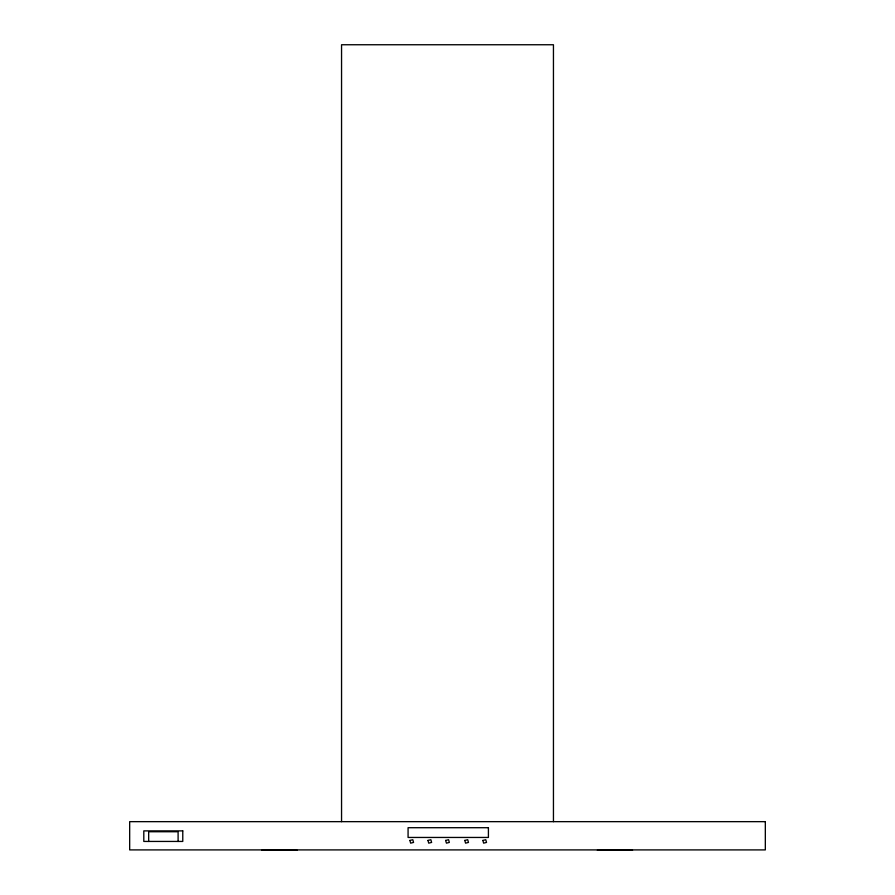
<?xml version="1.0" encoding="UTF-8"?>
<svg xmlns="http://www.w3.org/2000/svg" width="895" height="895" viewBox="0 0 895 895"><rect width="100%" height="100%" fill="white"/><g stroke="black" fill="none" stroke-linecap="round" stroke-linejoin="round"><path stroke-width="1.34" d="M261.888 850.25L297.062 850.25M597.368 850.25L632.541 850.25M553.446 821.655L553.446 44.75L341.554 44.75L341.554 821.655M178.105 841.468L178.105 831.735L148.682 831.735L148.682 841.468M409.876 840.439L410.66 843.146L413.557 842.419L412.785 839.711L409.876 840.439M427.944 840.439L428.727 843.146L431.625 842.419L430.853 839.711L427.944 840.439M445.654 840.439L446.437 843.146L449.346 842.419L448.563 839.711L445.654 840.439M464.785 840.439L465.568 843.146L468.465 842.419L467.693 839.711L464.785 840.439M482.852 840.439L483.636 843.146L486.533 842.419L485.761 839.711L482.852 840.439M765.326 821.655L129.674 821.655L129.674 849.903L765.326 849.903L765.326 821.655M488.413 827.707L408.075 827.707L408.075 837.451L488.413 837.451L488.413 827.707M182.77 830.884L143.804 830.884L143.804 841.434L182.77 841.434L182.77 830.884"/></g></svg>
